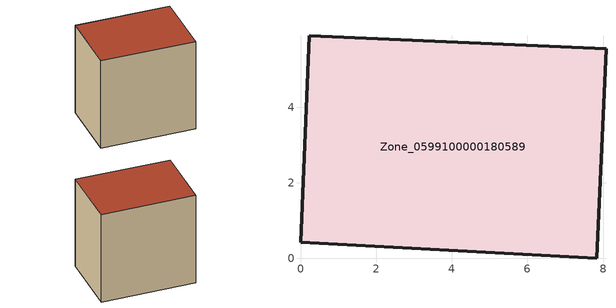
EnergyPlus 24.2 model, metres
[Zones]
Zone_0599100000180589
 floor ground (C_G): 0,0.42 0.24,5.89 8.08,5.54 7.84,0 z1.51
 wall outside (C_F): 0.24,5.89 0,0.42 7.84,0 8.08,5.54 0.24,5.89 z1.51:9.53
 roof outside (C_R): 7.84,0 8.08,5.54 0.24,5.89 0,0.42 z9.53
[BUILDING]
Pand.0599100000180589: North Axis=0; Terrain=City; Loads Convergence Tolerance Value=0.04; Temperature Convergence Tolerance Value=0.4; Solar Distribution=FullExterior; Maximum Number of Warmup Days=25; Minimum Number of Warmup Days=1
[Site:Location]
Rotterdam.The.Hague.AP_ZH_NLD Design_Conditions: Latitude=51.96; Longitude=4.45; Time Zone=1; Elevation=-4.5
[SITE:GROUNDTEMPERATURE:BUILDINGSURFACE]
18, 18, 18, 18, 18, 18, 18, 18, 18, 18, 18, 18
[MATERIAL] Thermal Absorptance=0.9; Solar Absorptance=0.7; Visible Absorptance=0.7
Name | Roughness | Thickness | Conductivity | Density | Specific Heat
G.TI.1946-1964 | MediumSmooth | 0.15 | 1 | 540 | 1210
F.TI.1946-1964 | Rough | 0.3 | 0.857143 | 1920 | 840
R.TI.1946-1964 | MediumRough | 0.2 | 0.277778 | 1500 | 1000
[CONSTRUCTION]
C_G: G.TI.1946-1964
C_F: F.TI.1946-1964
C_R: R.TI.1946-1964
[ZONE]
Zone_0599100000180589: Type=1; Multiplier=1; Ceiling Height=Autocalculate; Volume=Autocalculate; Floor Area=autocalculate; Part of Total Floor Area=Yes
[ZONEINFILTRATION:DESIGNFLOWRATE]
Infil_Zone_0599100000180589: Zone or ZoneList or Space or SpaceList=Zone_0599100000180589; Schedule=AlwaysOn; Design Flow Rate Calculation Method=Flow/Area; Flow Rate per Floor Area=0.003; Constant Term Coefficient=1; Temperature Term Coefficient=0; Velocity Term Coefficient=0; Velocity Squared Term Coefficient=0
[HVACTEMPLATE:ZONE:IDEALLOADSAIRSYSTEM]
Zone_0599100000180589: Maximum Heating Supply Air Temperature=50; Minimum Cooling Supply Air Temperature=13; Maximum Heating Supply Air Humidity Ratio=0.0156; Minimum Cooling Supply Air Humidity Ratio=0.0077; Heating Limit=NoLimit; Cooling Limit=NoLimit; Dehumidification Control Type=ConstantSensibleHeatRatio; Cooling Sensible Heat Ratio=0.7; Dehumidification Setpoint=60; Humidification Control Type=None; Humidification Setpoint=30; Outdoor Air Method=None; Outdoor Air Flow Rate per Person=0.00944; Outdoor Air Flow Rate per Zone Floor Area=0; Outdoor Air Flow Rate per Zone=0; Demand Controlled Ventilation Type=None; Outdoor Air Economizer Type=NoEconomizer; Heat Recovery Type=None; Sensible Heat Recovery Effectiveness=0.7; Latent Heat Recovery Effectiveness=0.65
[ZONECONTROL:THERMOSTAT]
ThermostatControl_Zone_0599100000180589: Zone or ZoneList=Zone_0599100000180589; Control Type Schedule=DualSetpointControlType; Control 1=Thermostat_Zone_0599100000180589; Temperature Difference Between Cutout And Setpoint=0
[THERMOSTATSETPOINT:DUALSETPOINT]
Thermostat_Zone_0599100000180589: Heating Setpoint Temperature Schedule=HeatingSetpoint_Zone_0599100000180589; Cooling Setpoint Temperature Schedule=CoolingSetpoint_Zone_0599100000180589
[SCHEDULE:COMPACT]
HeatingSetpoint_Zone_0599100000180589: Through: 12/31, For: AllDays, Until: 24:00, 21
CoolingSetpoint_Zone_0599100000180589: Through: 12/31, For: AllDays, Until: 24:00, 24
DualSetpointControlType: Through: 12/31, For: AllDays, Until: 24:00, 4
AlwaysOn: Through: 12/31, For: AllDays, Until: 24:00, 1
